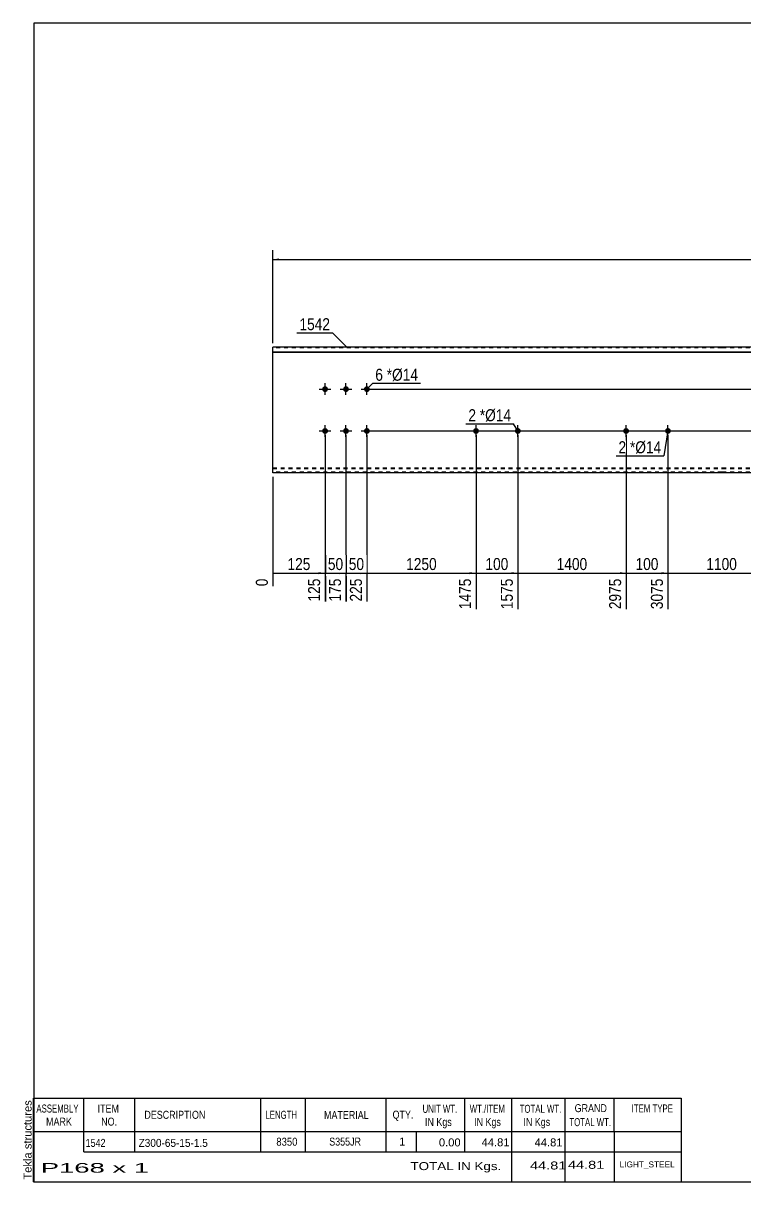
# Model space of a CAD drawing. Header units: millimetres. Extents: x -60 to 343, y -185 to 93.
# Drawn here: x -59.7 to 112.7, y -184.5 to 92.5 of the extents above; entities that cross this region are included whole.
import ezdxf

# ---------------------------------------------------------------- set-up
doc = ezdxf.new("R2010")
doc.units = ezdxf.units.MM
doc.linetypes.add('DXK_LINE_DOT1', pattern=[1.8814, 0.9407, -0.9407])
doc.styles.add('Arial', font='ARIAL.TTF', dxfattribs={"height": 0.2})
doc.styles.add('Arial Narrow', font='ARIALN.TTF', dxfattribs={"height": 0.2})

# ---------------------------------------------------------------- blocks, each defined once
blk = doc.blocks.new('Unknown-629092034-1644')
at = {"color": 5, "linetype": 'Continuous'}
for p, q in [((342.8, 92.5), (-57.2, 92.5)), ((-57.2, 92.5), (-57.2, -184.5)), ((342.8, -184.5), (342.8, 92.5)), ((-57.2, -184.5), (342.8, -184.5))]:
    blk.add_line(p, q, dxfattribs=at)
at = {"color": 174, "linetype": 'Continuous', "style": 'Arial'}
blk.add_text('Tekla structures', height=1.9102, rotation=90, dxfattribs=at).set_placement((-57.7, -184))
blk = doc.blocks.new('Part-629092034-1218 - 1203')
at = {"color": 2, "linetype": 'Continuous'}
for p, q in [((0, -15), (0, 15)), ((35.6, 15), (0, 15)), ((0, 13.94), (35.6, 13.94)), ((71.5, 15), (35.7, 15)), ((35.7, 13.94), (71.5, 13.94)), ((107.4, 15), (71.6, 15)), ((71.6, 13.94), (107.4, 13.94)), ((132.9, 15), (107.5, 15)), ((107.5, 13.94), (132.9, 13.94)), ((168.8, 15), (133, 15)), ((133, 13.94), (168.8, 13.94)), ((204.7, 15), (168.9, 15)), ((168.9, 13.94), (204.7, 13.94)), ((240.6, 15), (204.8, 15)), ((204.8, 13.94), (240.6, 13.94)), ((276.29, 15), (240.7, 15)), ((240.7, 13.94), (276.29, 13.94)), ((276.29, 15), (276.29, -15)), ((0, 13.83), (35.6, 13.83)), ((35.7, 13.83), (71.5, 13.83)), ((71.6, 13.83), (107.4, 13.83)), ((107.5, 13.83), (132.9, 13.83)), ((133, 13.83), (168.8, 13.83)), ((168.9, 13.83), (204.7, 13.83)), ((204.8, 13.83), (240.6, 13.83)), ((240.7, 13.83), (276.29, 13.83)), ((35.6, -15), (0, -15)), ((71.5, -15), (35.7, -15)), ((107.4, -15), (71.6, -15)), ((132.9, -15), (107.5, -15)), ((168.8, -15), (133, -15)), ((204.7, -15), (168.9, -15)), ((240.6, -15), (204.8, -15)), ((276.29, -15), (240.7, -15))]:
    blk.add_line(p, q, dxfattribs=at)
at = {"color": 7, "linetype": 'DXK_LINE_DOT1'}
for p, q in [((35.6, 14.85), (0, 14.85)), ((71.5, 14.85), (35.7, 14.85)), ((107.4, 14.85), (71.6, 14.85)), ((132.9, 14.85), (107.5, 14.85)), ((168.8, 14.85), (133, 14.85)), ((204.7, 14.85), (168.9, 14.85)), ((240.6, 14.85), (204.8, 14.85)), ((276.29, 14.85), (240.7, 14.85)), ((0, -13.83), (35.6, -13.83)), ((35.7, -13.83), (71.5, -13.83)), ((71.6, -13.83), (107.4, -13.83)), ((107.5, -13.83), (132.9, -13.83)), ((133, -13.83), (168.8, -13.83)), ((168.9, -13.83), (204.7, -13.83)), ((204.8, -13.83), (240.6, -13.83)), ((240.7, -13.83), (276.29, -13.83)), ((0, -13.94), (35.6, -13.94)), ((35.6, -14.85), (0, -14.85)), ((35.7, -13.94), (71.5, -13.94)), ((71.5, -14.85), (35.7, -14.85)), ((71.6, -13.94), (107.4, -13.94)), ((107.4, -14.85), (71.6, -14.85)), ((107.5, -13.94), (132.9, -13.94)), ((132.9, -14.85), (107.5, -14.85)), ((133, -13.94), (168.8, -13.94)), ((168.8, -14.85), (133, -14.85)), ((168.9, -13.94), (204.7, -13.94)), ((204.7, -14.85), (168.9, -14.85)), ((204.8, -13.94), (240.6, -13.94)), ((240.6, -14.85), (204.8, -14.85)), ((240.7, -13.94), (276.29, -13.94)), ((276.29, -14.85), (240.7, -14.85))]:
    blk.add_line(p, q, dxfattribs=at)
blk = doc.blocks.new('Bolt-629092034-1221 - 1203')
at = {"linetype": 'Continuous'}
for points in [[(84.5, -4.3, -1), (84.5, -5.7, -1)], [(94.5, -4.3, -1), (94.5, -5.7, -1)]]:
    blk.add_hatch(color=3, dxfattribs=at).paths.add_polyline_path(points)
at = {"color": 3, "linetype": 'Continuous'}
for p, q in [((83.1, -5), (85.9, -5)), ((84.5, -6.4), (84.5, -3.6)), ((93.1, -5), (95.9, -5)), ((94.5, -6.4), (94.5, -3.6))]:
    blk.add_line(p, q, dxfattribs=at)
blk = doc.blocks.new('Bolt-629092034-1222 - 1203')
at = {"linetype": 'Continuous'}
for points in [[(48.6, -4.3, -1), (48.6, -5.7, -1)], [(58.6, -4.3, -1), (58.6, -5.7, -1)]]:
    blk.add_hatch(color=3, dxfattribs=at).paths.add_polyline_path(points)
at = {"color": 3, "linetype": 'Continuous'}
for p, q in [((47.2, -5), (50, -5)), ((48.6, -6.4), (48.6, -3.6)), ((57.2, -5), (60, -5)), ((58.6, -6.4), (58.6, -3.6))]:
    blk.add_line(p, q, dxfattribs=at)
blk = doc.blocks.new('Bolt-629092034-1224 - 1203')
at = {"linetype": 'Continuous'}
for points in [[(11.8, 5, -1), (13.2, 5, -1)], [(16.8, 5, -1), (18.2, 5, -1)], [(21.8, 5, -1), (23.2, 5, -1)], [(11.8, -5, -1), (13.2, -5, -1)], [(16.8, -5, -1), (18.2, -5, -1)], [(21.8, -5, -1), (23.2, -5, -1)]]:
    blk.add_hatch(color=3, dxfattribs=at).paths.add_polyline_path(points)
at = {"color": 3, "linetype": 'Continuous'}
for p, q in [((12.5, 3.6), (12.5, 6.4)), ((17.5, 3.6), (17.5, 6.4)), ((22.5, 3.6), (22.5, 6.4)), ((11.1, 5), (13.9, 5)), ((16.1, 5), (18.9, 5)), ((21.1, 5), (23.9, 5)), ((11.1, -5), (13.9, -5)), ((12.5, -6.4), (12.5, -3.6)), ((16.1, -5), (18.9, -5)), ((17.5, -6.4), (17.5, -3.6)), ((21.1, -5), (23.9, -5)), ((22.5, -6.4), (22.5, -3.6))]:
    blk.add_line(p, q, dxfattribs=at)
blk = doc.blocks.new('StraightDimension-629092034-1333 - 1203')
at = {"linetype": 'Continuous'}
for points in [[(287.75, 3.5), (288, 5), (288.25, 3.5)], [(288.25, -3.5), (288, -5), (287.75, -3.5)]]:
    blk.add_hatch(color=7, dxfattribs=at).paths.add_polyline_path(points)
at = {"color": 7, "linetype": 'Continuous'}
for p, q in [((23.5, 5), (290.4, 5)), ((288, -5), (288, 5)), ((23.5, -5), (290.4, -5))]:
    blk.add_line(p, q, dxfattribs=at)
at = {"color": 0}
blk.add_wipeout([(287.85, 3.34), (283.65, 3.34), (283.65, -3.34), (287.85, -3.34)], dxfattribs=at)
at = {"color": 3, "style": 'Arial Narrow'}
blk.add_text('100', height=2.863, rotation=90.0002, dxfattribs=at).set_placement((287.25, -2.74))
blk = doc.blocks.new('StraightDimension-629092034-1332 - 1203')
at = {"linetype": 'Continuous'}
for points in [[(287.75, 13.5), (288, 15), (288.25, 13.5)], [(288.25, 6.5), (288, 5), (287.75, 6.5)]]:
    blk.add_hatch(color=7, dxfattribs=at).paths.add_polyline_path(points)
at = {"color": 7, "linetype": 'Continuous'}
for p, q in [((264.79, 15), (290.4, 15)), ((288, 5), (288, 15)), ((23.5, 5), (290.4, 5))]:
    blk.add_line(p, q, dxfattribs=at)
at = {"color": 0}
blk.add_wipeout([(287.85, 13.34), (283.65, 13.34), (283.65, 6.66), (287.85, 6.66)], dxfattribs=at)
at = {"color": 3, "style": 'Arial Narrow'}
blk.add_text('100', height=2.863, rotation=90.0002, dxfattribs=at).set_placement((287.25, 7.26))
blk = doc.blocks.new('StraightDimension-629092034-1269 - 1203')
at = {"linetype": 'Continuous'}
blk.add_hatch(color=7, dxfattribs=at).paths.add_polyline_path([(118.7, -38.75), (120.2, -39), (118.7, -39.25)])
at = {"color": 7, "linetype": 'Continuous'}
for p, q in [((94.5, -6), (94.5, -47.61)), ((120.2, -6), (120.2, -47.61)), ((94.5, -39), (120.2, -39))]:
    blk.add_line(p, q, dxfattribs=at)
at = {"color": 0}
blk.add_wipeout([(111.6, -38.85), (111.6, -34.65), (103.09, -34.65), (103.09, -38.85)], dxfattribs=at)
at = {"color": 0, "linetype": 'Continuous'}
blk.add_wipeout([(119.6, -39.7), (115.4, -39.7), (115.4, -48.21), (119.6, -48.21)], dxfattribs=at)
at = {"color": 3, "style": 'Arial Narrow'}
blk.add_text('1100', height=2.863, dxfattribs=at).set_placement((103.69, -38.25))
at = {"color": 3, "linetype": 'Continuous', "style": 'Arial Narrow'}
blk.add_text('4175', height=2.863, rotation=90.0002, dxfattribs=at).set_placement((119, -47.61))
blk = doc.blocks.new('StraightDimension-629092034-1270 - 1203')
at = {"linetype": 'Continuous'}
blk.add_hatch(color=7, dxfattribs=at).paths.add_polyline_path([(93, -38.75), (94.5, -39), (93, -39.25)])
at = {"color": 7, "linetype": 'Continuous'}
for p, q in [((84.5, -6), (84.5, -47.61)), ((94.5, -6), (94.5, -47.61)), ((84.5, -39), (94.5, -39))]:
    blk.add_line(p, q, dxfattribs=at)
at = {"color": 0}
blk.add_wipeout([(92.84, -38.85), (92.84, -34.65), (86.15, -34.65), (86.15, -38.85)], dxfattribs=at)
at = {"color": 3, "style": 'Arial Narrow'}
blk.add_text('100', height=2.863, dxfattribs=at).set_placement((86.75, -38.25))
at = {"color": 0, "linetype": 'Continuous'}
blk.add_wipeout([(93.9, -39.7), (89.7, -39.7), (89.7, -48.21), (93.9, -48.21)], dxfattribs=at)
at = {"color": 3, "linetype": 'Continuous', "style": 'Arial Narrow'}
blk.add_text('3075', height=2.863, rotation=90.0002, dxfattribs=at).set_placement((93.3, -47.61))
blk = doc.blocks.new('StraightDimension-629092034-1271 - 1203')
at = {"linetype": 'Continuous'}
blk.add_hatch(color=7, dxfattribs=at).paths.add_polyline_path([(83, -38.75), (84.5, -39), (83, -39.25)])
at = {"color": 7, "linetype": 'Continuous'}
for p, q in [((58.6, -6), (58.6, -47.61)), ((84.5, -6), (84.5, -47.61)), ((58.6, -39), (84.5, -39))]:
    blk.add_line(p, q, dxfattribs=at)
at = {"color": 0}
blk.add_wipeout([(75.8, -38.85), (75.8, -34.65), (67.29, -34.65), (67.29, -38.85)], dxfattribs=at)
at = {"color": 0, "linetype": 'Continuous'}
blk.add_wipeout([(83.9, -39.7), (79.7, -39.7), (79.7, -48.21), (83.9, -48.21)], dxfattribs=at)
at = {"color": 3, "style": 'Arial Narrow'}
blk.add_text('1400', height=2.863, dxfattribs=at).set_placement((67.89, -38.25))
at = {"color": 3, "linetype": 'Continuous', "style": 'Arial Narrow'}
blk.add_text('2975', height=2.863, rotation=90.0002, dxfattribs=at).set_placement((83.3, -47.61))
blk = doc.blocks.new('StraightDimension-629092034-1272 - 1203')
at = {"linetype": 'Continuous'}
blk.add_hatch(color=7, dxfattribs=at).paths.add_polyline_path([(57.1, -38.75), (58.6, -39), (57.1, -39.25)])
at = {"color": 7, "linetype": 'Continuous'}
for p, q in [((48.6, -6), (48.6, -47.61)), ((58.6, -6), (58.6, -47.61)), ((48.6, -39), (58.6, -39))]:
    blk.add_line(p, q, dxfattribs=at)
at = {"color": 0}
blk.add_wipeout([(56.94, -38.85), (56.94, -34.65), (50.25, -34.65), (50.25, -38.85)], dxfattribs=at)
at = {"color": 3, "style": 'Arial Narrow'}
blk.add_text('100', height=2.863, dxfattribs=at).set_placement((50.85, -38.25))
at = {"color": 0, "linetype": 'Continuous'}
blk.add_wipeout([(58, -39.7), (53.8, -39.7), (53.8, -48.21), (58, -48.21)], dxfattribs=at)
at = {"color": 3, "linetype": 'Continuous', "style": 'Arial Narrow'}
blk.add_text('1575', height=2.863, rotation=90.0002, dxfattribs=at).set_placement((57.4, -47.61))
blk = doc.blocks.new('StraightDimension-629092034-1273 - 1203')
at = {"linetype": 'Continuous'}
blk.add_hatch(color=7, dxfattribs=at).paths.add_polyline_path([(47.1, -38.75), (48.6, -39), (47.1, -39.25)])
at = {"color": 7, "linetype": 'Continuous'}
for p, q in [((22.5, -6), (22.5, -45.78)), ((48.6, -6), (48.6, -47.61)), ((22.5, -39), (48.6, -39))]:
    blk.add_line(p, q, dxfattribs=at)
at = {"color": 0}
blk.add_wipeout([(39.8, -38.85), (39.8, -34.65), (31.29, -34.65), (31.29, -38.85)], dxfattribs=at)
at = {"color": 0, "linetype": 'Continuous'}
blk.add_wipeout([(48, -39.7), (43.8, -39.7), (43.8, -48.21), (48, -48.21)], dxfattribs=at)
at = {"color": 3, "style": 'Arial Narrow'}
blk.add_text('1250', height=2.863, dxfattribs=at).set_placement((31.89, -38.25))
at = {"color": 3, "linetype": 'Continuous', "style": 'Arial Narrow'}
blk.add_text('1475', height=2.863, rotation=90.0002, dxfattribs=at).set_placement((47.4, -47.61))
blk = doc.blocks.new('StraightDimension-629092034-1274 - 1203')
at = {"linetype": 'Continuous'}
blk.add_hatch(color=7, dxfattribs=at).paths.add_polyline_path([(21, -38.75), (22.5, -39), (21, -39.25)])
at = {"color": 7, "linetype": 'Continuous'}
for p, q in [((17.5, -6), (17.5, -45.78)), ((22.5, -6), (22.5, -45.78)), ((17.5, -39), (22.5, -39))]:
    blk.add_line(p, q, dxfattribs=at)
at = {"color": 0}
blk.add_wipeout([(22.43, -38.85), (22.43, -34.65), (17.57, -34.65), (17.57, -38.85)], dxfattribs=at)
at = {"color": 3, "style": 'Arial Narrow'}
blk.add_text('50', height=2.863, dxfattribs=at).set_placement((18.17, -38.25))
at = {"color": 0, "linetype": 'Continuous'}
blk.add_wipeout([(21.9, -39.7), (17.7, -39.7), (17.7, -46.38), (21.9, -46.38)], dxfattribs=at)
at = {"color": 3, "linetype": 'Continuous', "style": 'Arial Narrow'}
blk.add_text('225', height=2.863, rotation=90.0002, dxfattribs=at).set_placement((21.3, -45.78))
blk = doc.blocks.new('StraightDimension-629092034-1275 - 1203')
at = {"linetype": 'Continuous'}
blk.add_hatch(color=7, dxfattribs=at).paths.add_polyline_path([(16, -38.75), (17.5, -39), (16, -39.25)])
at = {"color": 7, "linetype": 'Continuous'}
for p, q in [((12.5, -6), (12.5, -45.78)), ((17.5, -6), (17.5, -45.78)), ((12.5, -39), (17.5, -39))]:
    blk.add_line(p, q, dxfattribs=at)
at = {"color": 0}
blk.add_wipeout([(17.43, -38.85), (17.43, -34.65), (12.57, -34.65), (12.57, -38.85)], dxfattribs=at)
at = {"color": 3, "style": 'Arial Narrow'}
blk.add_text('50', height=2.863, dxfattribs=at).set_placement((13.17, -38.25))
at = {"color": 0, "linetype": 'Continuous'}
blk.add_wipeout([(16.9, -39.7), (12.7, -39.7), (12.7, -46.38), (16.9, -46.38)], dxfattribs=at)
at = {"color": 3, "linetype": 'Continuous', "style": 'Arial Narrow'}
blk.add_text('175', height=2.863, rotation=90.0002, dxfattribs=at).set_placement((16.3, -45.78))
blk = doc.blocks.new('StraightDimension-629092034-1276 - 1203')
at = {"linetype": 'Continuous'}
blk.add_hatch(color=7, dxfattribs=at).paths.add_polyline_path([(11, -38.75), (12.5, -39), (11, -39.25)])
at = {"color": 7, "linetype": 'Continuous'}
for p, q in [((12.5, -6), (12.5, -45.78)), ((0, -16), (0, -42.13)), ((0, -39), (12.5, -39))]:
    blk.add_line(p, q, dxfattribs=at)
at = {"color": 0}
blk.add_wipeout([(9.59, -38.85), (9.59, -34.65), (2.91, -34.65), (2.91, -38.85)], dxfattribs=at)
at = {"color": 0, "linetype": 'Continuous'}
blk.add_wipeout([(-0.6, -39.7), (-4.8, -39.7), (-4.8, -42.73), (-0.6, -42.73)], dxfattribs=at)
at = {"color": 3, "style": 'Arial Narrow'}
blk.add_text('125', height=2.863, dxfattribs=at).set_placement((3.51, -38.25))
at = {"color": 3, "linetype": 'Continuous', "style": 'Arial Narrow'}
blk.add_text('0', height=2.86, rotation=90.0002, dxfattribs=at).set_placement((-1.2, -42.13))
at = {"color": 0, "linetype": 'Continuous'}
blk.add_wipeout([(11.9, -39.7), (7.7, -39.7), (7.7, -46.38), (11.9, -46.38)], dxfattribs=at)
at = {"color": 3, "linetype": 'Continuous', "style": 'Arial Narrow'}
blk.add_text('125', height=2.863, rotation=90.0002, dxfattribs=at).set_placement((11.3, -45.78))
blk = doc.blocks.new('StraightDimension-629092034-1334 - 1203')
at = {"linetype": 'Continuous'}
for points in [[(287.75, -6.5), (288, -5), (288.25, -6.5)], [(288.25, -13.5), (288, -15), (287.75, -13.5)]]:
    blk.add_hatch(color=7, dxfattribs=at).paths.add_polyline_path(points)
at = {"color": 7, "linetype": 'Continuous'}
for p, q in [((23.5, -5), (290.4, -5)), ((288, -15), (288, -5)), ((264.79, -15), (290.4, -15))]:
    blk.add_line(p, q, dxfattribs=at)
at = {"color": 0}
blk.add_wipeout([(287.85, -6.66), (283.65, -6.66), (283.65, -13.34), (287.85, -13.34)], dxfattribs=at)
at = {"color": 3, "style": 'Arial Narrow'}
blk.add_text('100', height=2.863, rotation=90.0002, dxfattribs=at).set_placement((287.25, -12.74))
blk = doc.blocks.new('StraightDimension-629092034-1362 - 1203')
at = {"linetype": 'Continuous'}
for points in [[(1.5, 35.75), (0, 36), (1.5, 36.25)], [(274.79, 36.25), (276.29, 36), (274.79, 35.75)]]:
    blk.add_hatch(color=7, dxfattribs=at).paths.add_polyline_path(points)
at = {"color": 7, "linetype": 'Continuous'}
for p, q in [((0, 16), (0, 38.25)), ((276.29, 16), (276.29, 38.25)), ((0, 36), (276.29, 36))]:
    blk.add_line(p, q, dxfattribs=at)
at = {"color": 0}
blk.add_wipeout([(142.4, 36.15), (142.4, 40.35), (133.89, 40.35), (133.89, 36.15)], dxfattribs=at)
at = {"color": 3, "style": 'Arial Narrow'}
blk.add_text('8350', height=2.863, dxfattribs=at).set_placement((134.49, 36.75))
blk = doc.blocks.new('CBS_BOM-629092034-1698')
at = {"color": 7, "linetype": 'Continuous'}
for p, q in [((-57.23, -172.53), (-57.23, -164.53)), ((-57.23, -164.53), (97.69, -164.53)), ((-45.23, -172.53), (-45.23, -164.53)), ((-33.04, -172.53), (-33.04, -164.53)), ((-2.88, -172.53), (-2.88, -164.53)), ((7.8, -172.53), (7.8, -164.53)), ((27.12, -172.53), (27.12, -164.53)), ((45.92, -172.53), (45.92, -164.53)), ((57.13, -172.53), (57.13, -164.53)), ((69.92, -172.53), (69.92, -164.53)), ((81.67, -172.53), (81.67, -164.53)), ((97.69, -164.54), (97.69, -172.52)), ((-57.23, -172.53), (97.69, -172.53)), ((-57.23, -177.33), (-57.23, -172.53)), ((-45.23, -177.33), (-45.23, -172.53)), ((-33.04, -177.33), (-33.04, -172.53)), ((-2.88, -177.33), (-2.88, -172.53)), ((7.8, -177.33), (7.8, -172.53)), ((27.12, -177.33), (27.12, -172.53)), ((34.38, -177.33), (34.38, -172.53)), ((45.92, -177.33), (45.92, -172.53)), ((57.13, -177.33), (57.13, -172.53)), ((69.92, -177.33), (69.92, -172.53)), ((81.69, -177.33), (81.69, -172.53)), ((97.69, -172.53), (97.69, -177.33)), ((-57.23, -184.53), (-57.23, -177.35)), ((-45.23, -177.33), (97.69, -177.33)), ((57.13, -184.53), (57.13, -177.35)), ((69.92, -184.53), (69.92, -177.35)), ((81.73, -184.53), (81.73, -177.35)), ((97.69, -177.33), (97.69, -184.53)), ((-57.23, -184.53), (97.69, -184.53))]:
    blk.add_line(p, q, dxfattribs=at)
at = {"color": 3, "linetype": 'Continuous', "style": 'Arial'}
for s, height, width, p in [('ASSEMBLY', 1.91, 0.7, (-56.55, -167.96)), ('ITEM', 1.91, 0.8, (-41.9, -167.96)), ('UNIT WT.', 1.91, 0.7, (35.81, -168.03)), ('WT./ITEM', 1.91, 0.7, (47.1, -168.03)), ('TOTAL WT.', 1.91, 0.7, (59.04, -168.03)), ('GRAND', 1.91, 0.8, (72.19, -167.87)), ('ITEM TYPE', 1.91, 0.7, (85.83, -167.95)), ('DESCRIPTION', 1.9102, 0.8, (-30.72, -169.46)), ('LENGTH', 1.91, 0.7, (-1.77, -169.46)), ('MATERIAL', 1.91, 0.8, (12.25, -169.51)), ('QTY.', 1.91, 0.8, (28.64, -169.43)), ('MARK', 1.91, 0.8, (-54.23, -171.09)), ('NO.', 1.91, 0.8, (-41.05, -171.09)), ('IN Kgs', 1.91, 0.8, (36.39, -171.17)), ('IN Kgs', 1.91, 0.8, (48.14, -171.17)), ('IN Kgs', 1.91, 0.8, (59.93, -171.17)), ('TOTAL WT.', 1.91, 0.7, (70.93, -171.21))]:
    blk.add_text(s, height=height, dxfattribs=dict(at, width=width)).set_placement(p)
at = {"color": 7, "linetype": 'Continuous', "style": 'Arial'}
for s, height, width, p in [('1542', 1.91, 0.8, (-44.77, -176.18)), ('Z300-65-15-1.5', 1.9102, 0.9, (-32.1, -176.18)), ('8350', 1.91, 0.85, (0.84, -175.9)), ('S355JR', 1.91, 0.8, (13.49, -175.87))]:
    blk.add_text(s, height=height, dxfattribs=dict(at, width=width)).set_placement(p)
for s, p in [('1', (30.21, -175.87)), ('0.00', (39.72, -176.06)), ('44.81', (49.94, -176.03)), ('44.81', (62.61, -176.06))]:
    blk.add_text(s, height=1.91, dxfattribs=at).set_placement(p)
at = {"color": 6, "linetype": 'Continuous', "style": 'Arial'}
for s, height, width, p in [('P168 x 1', 2.292, 2.05, (-55.51, -182.34)), ('TOTAL IN Kgs.', 1.9102, 1.2, (32.93, -181.73)), ('44.81', 1.91, 1.3, (61.52, -181.58)), ('44.81', 1.91, 1.3, (70.59, -181.42))]:
    blk.add_text(s, height=height, dxfattribs=dict(at, width=width)).set_placement(p)
blk.add_text('LIGHT_STEEL', height=1.4135, dxfattribs=at).set_placement((82.94, -181.08))
blk = doc.blocks.new('Mark-629092034-1365 - 1203')
at = {"color": 0}
blk.add_wipeout([(13.69, 19.09), (13.69, 22.09), (6.37, 22.09), (6.37, 19.09)], dxfattribs=at)
blk.add_wipeout([(13.69, 19.09), (13.69, 22.09), (6.37, 22.09), (6.37, 19.09)], dxfattribs=at)
at = {"color": 7, "linetype": 'Continuous'}
for p in [(5.77, 18.49), (17.82, 14.95)]:
    blk.add_line(p, (14.29, 18.49), dxfattribs=at)
at = {"color": 3, "style": 'Arial Narrow'}
blk.add_text('1542', height=2.863, dxfattribs=at).set_placement((6.37, 19.09))
blk = doc.blocks.new('Mark-629092034-1376 - 1203')
at = {"color": 0}
blk.add_wipeout([(84.51, -10.33), (84.51, -7.33), (82.68, -7.33), (82.68, -10.33)], dxfattribs=at)
blk.add_wipeout([(84.51, -10.33), (84.51, -7.33), (82.68, -7.33), (82.68, -10.33)], dxfattribs=at)
blk.add_wipeout([(86.68, -10.33), (86.68, -7.33), (85.41, -7.33), (85.41, -10.33)], dxfattribs=at)
blk.add_wipeout([(86.68, -10.33), (86.68, -7.33), (85.41, -7.33), (85.41, -10.33)], dxfattribs=at)
at = {"color": 3, "style": 'Arial Narrow'}
blk.add_text('2', height=2.86, dxfattribs=at).set_placement((82.68, -10.33))
at = {"color": 0}
blk.add_wipeout([(92.9, -10.33), (92.9, -7.33), (86.68, -7.33), (86.68, -10.33)], dxfattribs=at)
blk.add_wipeout([(92.9, -10.33), (92.9, -7.33), (86.68, -7.33), (86.68, -10.33)], dxfattribs=at)
at = {"color": 7, "linetype": 'Continuous'}
for p in [(94.5, -5), (82.08, -10.93)]:
    blk.add_line(p, (93.5, -10.93), dxfattribs=at)
at = {"color": 3, "style": 'Arial Narrow'}
for s, height, p in [('*', 2.86, (85.41, -10.33)), ('Ø14', 2.863, (86.68, -10.33))]:
    blk.add_text(s, height=height, dxfattribs=at).set_placement(p)
blk = doc.blocks.new('Mark-629092034-1377 - 1203')
at = {"color": 0}
blk.add_wipeout([(48.61, -2.67), (48.61, 0.33), (46.78, 0.33), (46.78, -2.67)], dxfattribs=at)
blk.add_wipeout([(48.61, -2.67), (48.61, 0.33), (46.78, 0.33), (46.78, -2.67)], dxfattribs=at)
blk.add_wipeout([(50.78, -2.67), (50.78, 0.33), (49.51, 0.33), (49.51, -2.67)], dxfattribs=at)
blk.add_wipeout([(50.78, -2.67), (50.78, 0.33), (49.51, 0.33), (49.51, -2.67)], dxfattribs=at)
at = {"color": 3, "style": 'Arial Narrow'}
blk.add_text('2', height=2.86, dxfattribs=at).set_placement((46.78, -2.67))
at = {"color": 0}
blk.add_wipeout([(57, -2.67), (57, 0.33), (50.78, 0.33), (50.78, -2.67)], dxfattribs=at)
blk.add_wipeout([(57, -2.67), (57, 0.33), (50.78, 0.33), (50.78, -2.67)], dxfattribs=at)
at = {"color": 7, "linetype": 'Continuous'}
for p in [(46.18, -3.27), (58.6, -5)]:
    blk.add_line(p, (57.6, -3.27), dxfattribs=at)
at = {"color": 3, "style": 'Arial Narrow'}
for s, height, p in [('*', 2.86, (49.51, -2.67)), ('Ø14', 2.863, (50.78, -2.67))]:
    blk.add_text(s, height=height, dxfattribs=at).set_placement(p)
blk = doc.blocks.new('Mark-629092034-1379 - 1203')
at = {"color": 0}
blk.add_wipeout([(26.34, 7.01), (26.34, 10.01), (24.51, 10.01), (24.51, 7.01)], dxfattribs=at)
blk.add_wipeout([(26.34, 7.01), (26.34, 10.01), (24.51, 10.01), (24.51, 7.01)], dxfattribs=at)
at = {"color": 7, "linetype": 'Continuous'}
blk.add_line((22.5, 5), (23.91, 6.41), dxfattribs=at)
at = {"color": 0}
blk.add_wipeout([(28.52, 7.01), (28.52, 10.01), (27.24, 10.01), (27.24, 7.01)], dxfattribs=at)
blk.add_wipeout([(28.52, 7.01), (28.52, 10.01), (27.24, 10.01), (27.24, 7.01)], dxfattribs=at)
at = {"color": 3, "style": 'Arial Narrow'}
blk.add_text('6', height=2.86, dxfattribs=at).set_placement((24.51, 7.01))
at = {"color": 0}
blk.add_wipeout([(34.73, 7.01), (34.73, 10.01), (28.52, 10.01), (28.52, 7.01)], dxfattribs=at)
blk.add_wipeout([(34.73, 7.01), (34.73, 10.01), (28.52, 10.01), (28.52, 7.01)], dxfattribs=at)
at = {"color": 7, "linetype": 'Continuous'}
blk.add_line((23.91, 6.41), (35.33, 6.41), dxfattribs=at)
at = {"color": 3, "style": 'Arial Narrow'}
for s, height, p in [('*', 2.86, (27.24, 7.01)), ('Ø14', 2.863, (28.52, 7.01))]:
    blk.add_text(s, height=height, dxfattribs=at).set_placement(p)

msp = doc.modelspace()

# ---------------------------------------------------------------- block references
for name in ['Unknown-629092034-1644', 'Part-629092034-1218 - 1203', 'Bolt-629092034-1224 - 1203', 'Bolt-629092034-1222 - 1203', 'Bolt-629092034-1221 - 1203', 'CBS_BOM-629092034-1698']:
    msp.add_blockref(name, (0, 0))

# ---------------------------------------------------------------- next in the draw order: block references
msp.add_blockref('StraightDimension-629092034-1333 - 1203', (0, 0))

# ---------------------------------------------------------------- next in the draw order: block references
for name in ['StraightDimension-629092034-1332 - 1203', 'StraightDimension-629092034-1269 - 1203']:
    msp.add_blockref(name, (0, 0))

# ---------------------------------------------------------------- next in the draw order: block references
for name in ['StraightDimension-629092034-1362 - 1203', 'Mark-629092034-1379 - 1203', 'StraightDimension-629092034-1270 - 1203']:
    msp.add_blockref(name, (0, 0))

# ---------------------------------------------------------------- next in the draw order: block references
for name in ['Mark-629092034-1365 - 1203', 'StraightDimension-629092034-1271 - 1203']:
    msp.add_blockref(name, (0, 0))

# ---------------------------------------------------------------- next in the draw order: block references
msp.add_blockref('StraightDimension-629092034-1272 - 1203', (0, 0))

# ---------------------------------------------------------------- next in the draw order: block references
msp.add_blockref('StraightDimension-629092034-1273 - 1203', (0, 0))

# ---------------------------------------------------------------- next in the draw order: block references
msp.add_blockref('StraightDimension-629092034-1274 - 1203', (0, 0))

# ---------------------------------------------------------------- next in the draw order: block references
for name in ['StraightDimension-629092034-1334 - 1203', 'StraightDimension-629092034-1275 - 1203']:
    msp.add_blockref(name, (0, 0))

# ---------------------------------------------------------------- next in the draw order: block references
for name in ['Mark-629092034-1377 - 1203', 'Mark-629092034-1376 - 1203', 'StraightDimension-629092034-1276 - 1203']:
    msp.add_blockref(name, (0, 0))

doc.saveas('drawing.dxf')
